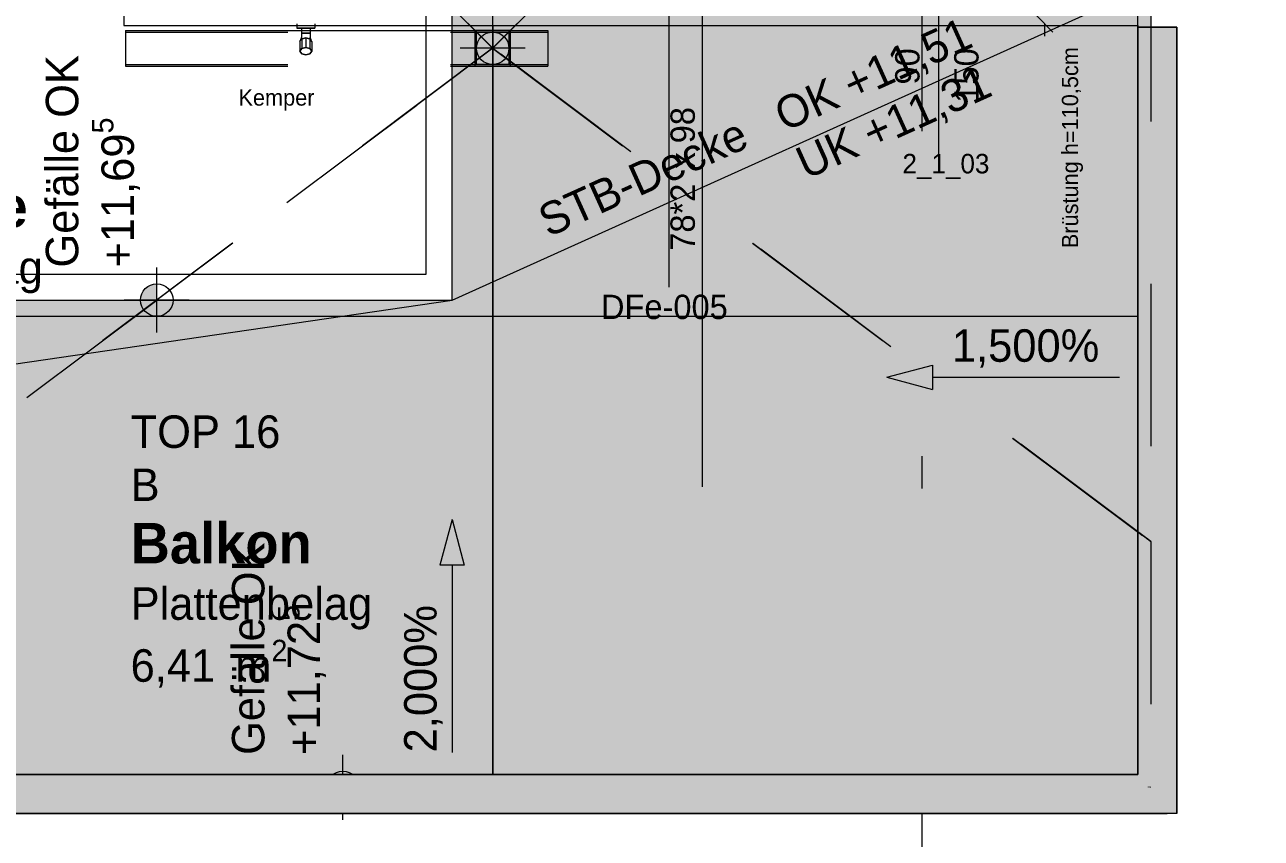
# Model space of a CAD drawing. Header units: metres. Extents: x -3 to 171, y -23 to 41.
# Drawn here: x 12.24 to 16.045, y -17.576 to -15.072 of the extents above; entities that cross this region are included whole.
import ezdxf

# ---------------------------------------------------------------- set-up
doc = ezdxf.new("R2010")
doc.units = ezdxf.units.M
doc.header["$MEASUREMENT"] = 0
doc.set_wipeout_variables(frame=1)
for name, pattern in [('Achse', [0.004, 0.002, -0.001, 0, -0.001]), ('Schnittlinie', [0.006, 0.003, -0.0015, 0, -0.0015]), ('Untersicht', [0.001, 0.0005, -0.0005]), ('Wipeout_Contour', [1, 0, -1])]:
    doc.linetypes.add(name, pattern=pattern)
for name, color, linetype in [('4._1.DG PP STG1_1_000 Achsraster', 7, 'Continuous'), ('4._1.DG PP STG1_1_140 Brüstung', 7, 'Continuous'), ('4._1.DG PP STG1_1_210 Decke', 7, 'Continuous'), ('4._1.DG PP STG1_1_220 Bodenaufbau - Außen_ Gefälle', 7, 'Continuous'), ('4._1.DG PP STG1_1_221 Bodenaufbau - Abdichtung', 7, 'Continuous'), ('4._1.DG PP STG1_1_221 Bodenaufbau - Terrassenbelag', 7, 'Continuous'), ('4._1.DG PP STG1_1_325 Dachfenster', 7, 'Continuous'), ('4._1.DG PP STG1_1_520 Fixeinbauten', 7, 'Continuous'), ('4._1.DG PP STG1_1_611 Entwässerung', 7, 'Continuous'), ('4._1.DG PP STG1_1_810 Raum', 7, 'Continuous'), ('4._1.DG PP STG1_1_815 Raumbegrenzung', 7, 'Continuous'), ('4._1.DG PP STG1_1_851 Marker Schnitt', 7, 'Continuous'), ('4._1.DG PP STG1_1_915 Allgemein Beschriftung.x', 7, 'Continuous'), ('4._1.DG PP STG1_1_950 Polierplan Bemaßung', 7, 'Continuous'), ('4._1.DG PP STG1_1_Neubau_140 Geländer transparent', 7, 'Continuous')]:
    doc.layers.add(name, color=color, linetype=linetype)
doc.styles.add('ERSTELLTER_STIL_2', font='')
doc.styles.add('ERSTELLTER_STIL_6', font='')
doc.styles.get('ERSTELLTER_STIL_2').set_extended_font_data('Eurostile')
doc.styles.get('ERSTELLTER_STIL_6').set_extended_font_data('Eurostile', bold=True)

msp = doc.modelspace()

# ---------------------------------------------------------------- hatches: boundary and pattern name
at = {"layer": '4._1.DG PP STG1_1_210 Decke', "linetype": 'Continuous', "lineweight": 0, "true_color": 0x060c00}
msp.add_hatch(color=98, dxfattribs=at).paths.add_polyline_path([(5.425, -14.95), (3.28, -14.95), (3.28, -17.42), (15.705, -17.42), (15.705, -14.95), (13.555, -14.95), (13.555, -15.92), (5.425, -15.92)])
at = {"layer": '4._1.DG PP STG1_1_950 Polierplan Bemaßung', "linetype": 'Continuous', "lineweight": 13, "true_color": 0x6c6cff}
for points in [[(13.68, -15.145), (13.68, -15.095), (13.6609, -15.0988), (13.6446, -15.1096), (13.6338, -15.1259), (13.63, -15.145)], [(13.68, -15.145), (13.68, -15.195), (13.6991, -15.1912), (13.7154, -15.1804), (13.7262, -15.1641), (13.73, -15.145)], [(12.6463, -15.92), (12.6463, -15.87), (12.6271, -15.8738), (12.6109, -15.8846), (12.6001, -15.9009), (12.5963, -15.92)], [(12.6463, -15.92), (12.6463, -15.97), (12.6654, -15.9662), (12.6816, -15.9554), (12.6925, -15.9391), (12.6963, -15.92)], [(14.893, -16.1575), (15.0329, -16.195), (15.0329, -16.12)], [(13.555, -16.5957), (13.5175, -16.7357), (13.5925, -16.7357)], [(13.219, -17.42), (13.219, -17.37), (13.1999, -17.3738), (13.1836, -17.3846), (13.1728, -17.4009), (13.169, -17.42)], [(13.219, -17.42), (13.219, -17.47), (13.2381, -17.4662), (13.2544, -17.4554), (13.2652, -17.4391), (13.269, -17.42)]]:
    msp.add_hatch(color=171, dxfattribs=at).paths.add_polyline_path(points)

# ---------------------------------------------------------------- linework, layer by layer
at = {"layer": '4._1.DG PP STG1_1_000 Achsraster', "color": 5, "linetype": 'Achse', "lineweight": 0, "ltscale": 1000}
msp.add_line((15, 3), (15, -22.5231), dxfattribs=at)
at = {"layer": '4._1.DG PP STG1_1_210 Decke', "color": 255, "linetype": 'Continuous', "lineweight": 13, "ltscale": 1000, "flags": 128}
msp.add_lwpolyline([(3.625, -0.13), (0.1305, -0.13), (0.1845, -14.87), (5.505, -14.87), (5.505, -15.84), (13.475, -15.84), (13.475, -14.87), (18.8055, -14.87), (18.8546, -0.13), (15.325, -0.13), (15.325, -0.53), (12.525, -0.53), (12.525, -0.13), (6.455, -0.13), (6.455, -0.53), (3.625, -0.53)], close=True, dxfattribs=at)
at = {"layer": '4._1.DG PP STG1_1_210 Decke', "color": 7, "linetype": 'Continuous', "lineweight": 13, "ltscale": 1000, "true_color": 0xf4f4f4, "flags": 128}
msp.add_lwpolyline([(5.425, -14.95), (5.425, -15.92), (13.555, -15.92), (13.555, -14.95), (15.705, -14.95), (15.705, -17.42), (3.28, -17.42), (3.28, -14.95)], close=True, dxfattribs=at)
at = {"layer": '4._1.DG PP STG1_1_220 Bodenaufbau - Außen_ Gefälle', "color": 7, "linetype": 'Continuous', "lineweight": 13, "ltscale": 1000, "true_color": 0xf4f4f4, "flags": 128}
msp.add_lwpolyline([(3.3146, -17.38), (15.665, -17.38), (15.665, -14.87), (3.3146, -14.87)], close=True, dxfattribs=at)
at = {"layer": '4._1.DG PP STG1_1_221 Bodenaufbau - Abdichtung', "color": 171, "linetype": 'Untersicht', "lineweight": 13, "ltscale": 1000, "true_color": 0x6c6cff, "flags": 128}
for points in [[(13.405, -14.87), (13.6798, -15.1448)], [(13.68, -15.145), (13.405, -14.87)], [(13.4052, -14.87), (13.6801, -15.1448)], [(13.6802, -15.1449), (13.4053, -14.87)], [(13.9547, -14.87), (13.6798, -15.1449)], [(13.6799, -15.1448), (13.9548, -14.87)], [(13.955, -14.87), (13.68, -15.145)], [(13.6802, -15.1448), (13.955, -14.87)], [(10.6463, -17.42), (13.68, -15.1447)], [(13.6798, -15.1448), (10.6463, -17.42)], [(13.6801, -15.1448), (10.6466, -17.42)], [(10.6467, -17.42), (13.6802, -15.1449)]]:
    msp.add_lwpolyline(points, dxfattribs=at)
at = {"layer": '4._1.DG PP STG1_1_221 Bodenaufbau - Terrassenbelag', "color": 7, "linetype": 'Continuous', "lineweight": 18, "ltscale": 1000, "flags": 128}
for points in [[(12.545, -15.005), (12.545, -15.075)], [(12.545, -15.075), (13.68, -15.075)], [(13.68, -17.38), (13.68, -15.075)], [(13.68, -15.075), (13.68, -17.38)], [(13.68, -17.38), (9.49, -17.38)]]:
    msp.add_lwpolyline(points, dxfattribs=at)
at = {"layer": '4._1.DG PP STG1_1_325 Dachfenster', "color": 7, "linetype": 'Continuous', "lineweight": 13, "ltscale": 1000}
for p, q in [((14.2231, -15.8803), (14.2231, -13.9497)), ((15.0531, -15.4713), (15.0531, -14.69))]:
    msp.add_line(p, q, dxfattribs=at)
at = {"layer": '4._1.DG PP STG1_1_520 Fixeinbauten', "color": 7, "linetype": 'Continuous', "lineweight": 13, "ltscale": 1000}
for p, q in [((13.077, -15.07), (13.077, -15.083)), ((13.077, -15.083), (13.133, -15.083)), ((13.092, -15.083), (13.092, -15.0986)), ((13.118, -15.0986), (13.092, -15.0986)), ((13.092, -15.0986), (13.092, -15.1161)), ((13.118, -15.083), (13.118, -15.0986)), ((13.118, -15.0986), (13.118, -15.1161)), ((13.133, -15.07), (13.133, -15.083)), ((13.087, -15.1244), (13.092, -15.1168)), ((13.087, -15.1244), (13.087, -15.1542)), ((13.0905, -15.1153), (13.09, -15.1179)), ((13.09, -15.1179), (13.09, -15.1198)), ((13.0914, -15.1128), (13.0905, -15.1153)), ((13.092, -15.1117), (13.0914, -15.1128)), ((13.0934, -15.1161), (13.092, -15.1161)), ((13.092, -15.1168), (13.092, -15.1161)), ((13.092, -15.1168), (13.0923, -15.1164)), ((13.0923, -15.1164), (13.0934, -15.1161)), ((13.0923, -15.1164), (13.0923, -15.1461)), ((13.0923, -15.1461), (13.105, -15.1428)), ((13.0934, -15.1161), (13.105, -15.113)), ((13.105, -15.113), (13.1166, -15.1161)), ((13.105, -15.113), (13.105, -15.1428)), ((13.105, -15.1428), (13.1177, -15.1461)), ((13.1166, -15.1161), (13.1177, -15.1164)), ((13.1166, -15.1161), (13.118, -15.1161)), ((13.1177, -15.1164), (13.1177, -15.1461)), ((13.1186, -15.1128), (13.118, -15.1117)), ((13.118, -15.1168), (13.118, -15.1161)), ((13.118, -15.1161), (13.118, -15.1168)), ((13.123, -15.1244), (13.118, -15.1168)), ((13.1195, -15.1153), (13.1186, -15.1128)), ((13.12, -15.1179), (13.1195, -15.1153)), ((13.12, -15.1198), (13.12, -15.1179)), ((13.123, -15.1244), (13.123, -15.1542)), ((13.087, -15.1542), (13.0923, -15.1461)), ((13.0923, -15.1623), (13.087, -15.1542)), ((13.105, -15.1656), (13.0923, -15.1623)), ((13.1177, -15.1623), (13.105, -15.1656)), ((13.1177, -15.1461), (13.123, -15.1542)), ((13.123, -15.1542), (13.1177, -15.1623))]:
    msp.add_line(p, q, dxfattribs=at)
at = {"layer": '4._1.DG PP STG1_1_520 Fixeinbauten', "color": 7, "linetype": 'Continuous', "lineweight": 13, "ltscale": 1000, "flags": 128}
for points in [[(13.077, -15.07), (13.077, -15.083)], [(13.133, -15.083), (13.1321, -15.083), (13.1305, -15.083), (13.128, -15.083), (13.1249, -15.083), (13.1211, -15.083), (13.1169, -15.083), (13.1123, -15.083), (13.1074, -15.083), (13.105, -15.083), (13.1026, -15.083), (13.0977, -15.083), (13.0931, -15.083), (13.0889, -15.083), (13.0851, -15.083), (13.082, -15.083), (13.0795, -15.083), (13.0779, -15.083), (13.077, -15.083)], [(13.092, -15.083), (13.092, -15.0986)], [(13.092, -15.0986), (13.092, -15.1161)], [(13.092, -15.0986), (13.118, -15.0986)], [(13.118, -15.083), (13.118, -15.0986)], [(13.118, -15.0986), (13.118, -15.1161)], [(13.133, -15.07), (13.133, -15.083)], [(13.087, -15.1244), (13.092, -15.1168), (13.092, -15.1161)], [(13.087, -15.1244), (13.087, -15.1542)], [(13.09, -15.1198), (13.09, -15.1179), (13.0905, -15.1153), (13.0914, -15.1128), (13.092, -15.1117)], [(13.0934, -15.1161), (13.092, -15.1161)], [(13.105, -15.113), (13.0934, -15.1161), (13.0923, -15.1164)], [(13.0923, -15.1164), (13.0923, -15.1461)], [(13.105, -15.1428), (13.0923, -15.1461)], [(13.105, -15.113), (13.105, -15.1428)], [(13.1177, -15.1164), (13.1166, -15.1161), (13.105, -15.113)], [(13.1177, -15.1461), (13.105, -15.1428)], [(13.1166, -15.1161), (13.118, -15.1161)], [(13.1177, -15.1164), (13.1177, -15.1461)], [(13.118, -15.1117), (13.1186, -15.1128), (13.1195, -15.1153), (13.12, -15.1179), (13.12, -15.1198)], [(13.123, -15.1244), (13.118, -15.1168), (13.118, -15.1161)], [(13.123, -15.1244), (13.123, -15.1542)], [(13.0923, -15.1461), (13.087, -15.1542)], [(13.087, -15.1542), (13.0923, -15.1623)], [(13.0923, -15.1623), (13.105, -15.1656)], [(13.105, -15.1656), (13.1177, -15.1623)], [(13.123, -15.1542), (13.1177, -15.1461)], [(13.1177, -15.1623), (13.123, -15.1542)]]:
    msp.add_lwpolyline(points, dxfattribs=at)
at = {"layer": '4._1.DG PP STG1_1_611 Entwässerung', "color": 14, "linetype": 'Achse', "lineweight": 13, "ltscale": 1000, "true_color": 0xa80000}
msp.add_line((12.55, -15.09), (13.85, -15.09), dxfattribs=at)
at = {"layer": '4._1.DG PP STG1_1_611 Entwässerung', "color": 171, "linetype": 'Untersicht', "lineweight": 13, "ltscale": 1000, "true_color": 0x6c6cff, "flags": 128}
for points in [[(12.55, -15.09), (13.85, -15.09)], [(12.55, -15.09), (12.55, -15.095)], [(12.55, -15.095), (12.55, -15.195)], [(12.55, -15.095), (13.85, -15.095)], [(13.85, -15.09), (13.85, -15.095)], [(13.85, -15.095), (13.85, -15.195)], [(12.55, -15.195), (12.55, -15.2)], [(12.55, -15.195), (13.85, -15.195)], [(12.55, -15.2), (13.85, -15.2)], [(13.85, -15.195), (13.85, -15.2)]]:
    msp.add_lwpolyline(points, dxfattribs=at)
at = {"layer": '4._1.DG PP STG1_1_611 Entwässerung', "color": 171, "linetype": 'Continuous', "lineweight": 13, "ltscale": 1000, "true_color": 0x6c6cff, "flags": 128}
for points in [[(13.625, -15.2), (13.735, -15.2), (13.735, -15.09), (13.625, -15.09)], [(13.63, -15.095), (13.73, -15.095), (13.73, -15.195), (13.63, -15.195)]]:
    msp.add_lwpolyline(points, close=True, dxfattribs=at)
at = {"layer": '4._1.DG PP STG1_1_815 Raumbegrenzung', "color": 8, "linetype": 'Continuous', "lineweight": 13, "ltscale": 1000}
for p, q in [((3.2, -15.97), (15.785, -15.97)), ((3.32, -17.38), (15.665, -17.38))]:
    msp.add_line(p, q, dxfattribs=at)
at = {"layer": '4._1.DG PP STG1_1_851 Marker Schnitt', "color": 7, "linetype": 'Schnittlinie', "lineweight": 13, "ltscale": 1000}
msp.add_line((14.325, 4.805), (14.325, -22.5231), dxfattribs=at)
at = {"layer": '4._1.DG PP STG1_1_950 Polierplan Bemaßung', "color": 171, "linetype": 'Continuous', "lineweight": 13, "ltscale": 1000, "true_color": 0x6c6cff}
for p, q in [((13.68, -15.245), (13.68, -15.045)), ((13.78, -15.145), (13.58, -15.145)), ((12.6463, -16.02), (12.6463, -15.82)), ((12.7463, -15.92), (12.5463, -15.92)), ((14.893, -16.1575), (15.0329, -16.12)), ((15.0329, -16.12), (15.0329, -16.195)), ((14.893, -16.1575), (15.0329, -16.195)), ((15.0329, -16.1575), (15.093, -16.1575)), ((15.093, -16.1575), (15.6092, -16.1575)), ((13.555, -16.5957), (13.5175, -16.7357)), ((13.555, -16.5957), (13.5925, -16.7357)), ((13.5925, -16.7357), (13.5175, -16.7357)), ((13.555, -16.7357), (13.555, -16.7957)), ((13.555, -16.7957), (13.555, -17.312)), ((13.219, -17.52), (13.219, -17.32)), ((13.319, -17.42), (13.119, -17.42))]:
    msp.add_line(p, q, dxfattribs=at)
at = {"layer": '4._1.DG PP STG1_1_950 Polierplan Bemaßung', "color": 6, "linetype": 'Continuous', "lineweight": 13, "ltscale": 1000, "true_color": 0xfb02fe}
for p, q in [((15.354, -15.045), (15.404, -15.095)), ((15.379, -15.1075), (15.379, -15.07))]:
    msp.add_line(p, q, dxfattribs=at)
at = {"layer": '4._1.DG PP STG1_1_950 Polierplan Bemaßung', "color": 7, "linetype": 'Continuous', "lineweight": 13, "ltscale": 1000}
msp.add_line((3.28, -17.42), (13.555, -15.92), dxfattribs=at)
at = {"layer": '4._1.DG PP STG1_1_950 Polierplan Bemaßung', "color": 171, "linetype": 'Continuous', "lineweight": 13, "ltscale": 1000, "true_color": 0x6c6cff}
for centre in [(13.68, -15.145), (12.6463, -15.92), (13.219, -17.42)]:
    msp.add_circle(centre, 0.05, dxfattribs=at)

# ---------------------------------------------------------------- texts
at = {"layer": '4._1.DG PP STG1_1_325 Dachfenster', "color": 7, "linetype": 'Continuous', "lineweight": 13, "char_height": 0.075, "rotation": 90, "style": 'ERSTELLTER_STIL_2'}
for s, insert, attachment_point in [('\\A1;{\\pqr;\\pt0;\\fEurostile|b0|i0|c0|p0;\\W1.000000;90}', (14.9945, -15.145), 9), ('\\A1;{\\pqr;\\pt0;\\fEurostile|b0|i0|c0|p0;\\W1.000000;150}', (15.1761, -15.145), 9), ('\\A1;{\\pql;\\pt0;\\fEurostile|b0|i0|c0|p0;\\W1.000000;78*2\\fEurostile|b0|i0|c0|p0;\\W1.000000;\\A1{\\H.66x;\\S^  ;}\\fEurostile|b0|i0|c0|p0;\\W1.000000; x 98\\fEurostile|b0|i0|c0|p0;\\W1.000000;\\A1{\\H.66x;\\S^  ;}}', (14.3239, -15.7681), 7)]:
    msp.add_mtext(s, dxfattribs=dict(at, insert=insert, attachment_point=attachment_point))
at = {"layer": '4._1.DG PP STG1_1_325 Dachfenster', "color": 7, "linetype": 'Continuous', "lineweight": 13, "style": 'ERSTELLTER_STIL_2'}
for s, insert, char_height, attachment_point in [('\\A1;{\\pqr;\\pt0;\\fEurostile|b0|i0|c0|p0;\\W1.000000;2_1_03}', (15.2085, -15.5474), 0.06, 9), ('\\A1;{\\pql;\\pt0;\\fEurostile|b0|i0|c0|p0;\\W1.000000;DFe-005\\fEurostile|b0|i0|c0|p0;\\W1.000000;\\fEurostile|b0|i0|c0|p0;\\W1.000000;\\fEurostile|b0|i0|c0|p0;\\W1.000000;}', (14.0131, -15.9795), 0.075, 7)]:
    msp.add_mtext(s, dxfattribs=dict(at, insert=insert, char_height=char_height, attachment_point=attachment_point))
at = {"layer": '4._1.DG PP STG1_1_810 Raum', "color": 7, "linetype": 'Continuous', "lineweight": 13, "attachment_point": 1}
for s, insert, char_height, style in [('\\A1;{\\pql;\\pt0;\\fEurostile|b1|i0|c0|p0;\\W1.000000;Terrasse}', (11.552, -15.5707), 0.125, 'ERSTELLTER_STIL_6'), ('\\A1;{\\pql;\\pt0;\\fEurostile|b0|i0|c0|p0;\\W1.000000;Plattenbelag}', (11.552, -15.7691), 0.1, 'ERSTELLTER_STIL_2'), ('\\A1;{\\pql;\\pt0;\\fEurostile|b0|i0|c0|p0;\\W1.000000;TOP 16}', (12.5658, -16.2749), 0.1, 'ERSTELLTER_STIL_2'), ('\\A1;{\\pql;\\pt0;\\fEurostile|b0|i0|c0|p0;\\W1.000000;B}', (12.5658, -16.4384), 0.1, 'ERSTELLTER_STIL_2'), ('\\A1;{\\pql;\\pt0;\\fEurostile|b1|i0|c0|p0;\\W1.000000;Balkon}', (12.5658, -16.6056), 0.125, 'ERSTELLTER_STIL_6'), ('\\A1;{\\pql;\\pt0;\\fEurostile|b0|i0|c0|p0;\\W1.000000;Plattenbelag}', (12.5658, -16.804), 0.1, 'ERSTELLTER_STIL_2'), ('\\A1;{\\pql;\\pt0,0.05;\\fEurostile|b0|i0|c0|p0;\\W1.000000;6,41\\fEurostile|b0|i0|c0|p0;\\W1.000000;\\A1{\\H.66x;\\S^  ;}\\fEurostile|b0|i0|c0|p0;\\W1.000000; m\\fEurostile|b0|i0|c0|p0;\\W1.000000;\\A1{\\H.66x;\\S2^  ;}}', (12.5658, -16.9655), 0.1, 'ERSTELLTER_STIL_2')]:
    msp.add_mtext(s, dxfattribs=dict(at, insert=insert, char_height=char_height, style=style))
at = {"layer": '4._1.DG PP STG1_1_915 Allgemein Beschriftung.x', "color": 1, "linetype": 'Continuous', "lineweight": 0, "insert": (15.4314, -15.7603), "char_height": 0.05, "attachment_point": 1, "rotation": 90, "style": 'ERSTELLTER_STIL_2'}
msp.add_mtext('\\A1;{\\pql;\\fEurostile|b0|i0|c0|p0;\\W1.000000;Brüstung h=110,5cm}', dxfattribs=at)
at = {"layer": '4._1.DG PP STG1_1_915 Allgemein Beschriftung.x', "color": 250, "linetype": 'Continuous', "lineweight": 13, "true_color": 0x3f3f3f, "insert": (13.0146, -15.3366), "char_height": 0.05, "attachment_point": 8, "style": 'ERSTELLTER_STIL_2'}
msp.add_mtext('\\A1;{\\pqc;\\fEurostile|b0|i0|c0|p0;\\W1.000000;Kemper}', dxfattribs=at)
at = {"layer": '4._1.DG PP STG1_1_950 Polierplan Bemaßung', "color": 7, "linetype": 'Continuous', "lineweight": 13, "insert": (14.5963, -15.444), "char_height": 0.1, "attachment_point": 4, "rotation": 24.2831, "line_spacing_factor": 0.968161, "style": 'ERSTELLTER_STIL_2'}
msp.add_mtext('\\A1;{\\pql;\\fEurostile|b0|i0|c0|p0;\\W1.000000;OK \\fEurostile|b0|i0|c0|p0;\\W1.000000;+\\fEurostile|b0|i0|c0|p0;\\W1.000000;11,51\\fEurostile|b0|i0|c0|p0;\\W1.000000;\\A1{\\H.66x;\\S^  ;}\\fEurostile|b0|i0|c0|p0;\\W1.000000;\\fEurostile|b0|i0|c0|p0;\\W1.000000;\\P\\pql;\\fEurostile|b0|i0|c0|p0;\\W1.000000;UK \\fEurostile|b0|i0|c0|p0;\\W1.000000;+\\fEurostile|b0|i0|c0|p0;\\W1.000000;11,31\\fEurostile|b0|i0|c0|p0;\\W1.000000;\\A1{\\H.66x;\\S^  ;}\\fEurostile|b0|i0|c0|p0;\\W1.000000;\\fEurostile|b0|i0|c0|p0;\\W1.000000;}', dxfattribs=at)
at = {"layer": '4._1.DG PP STG1_1_950 Polierplan Bemaßung', "color": 171, "linetype": 'Continuous', "lineweight": 13, "true_color": 0x6c6cff, "char_height": 0.1, "width": 0.647754, "attachment_point": 7, "rotation": 90, "style": 'ERSTELLTER_STIL_2'}
for insert in [(12.4063, -15.82), (12.979, -17.32)]:
    msp.add_mtext('\\A1;{\\pql;\\fEurostile|b0|i0|c0|p0;\\W1.000000;Gefälle OK}', dxfattribs=dict(at, insert=insert))
at = {"layer": '4._1.DG PP STG1_1_950 Polierplan Bemaßung', "color": 171, "linetype": 'Continuous', "lineweight": 13, "true_color": 0x6c6cff, "char_height": 0.1, "attachment_point": 7, "rotation": 90, "style": 'ERSTELLTER_STIL_2'}
for s, insert in [('\\A1;{\\pql;\\fEurostile|b0|i0|c0|p0;\\W1.000000;+11,69\\fEurostile|b0|i0|c0|p0;\\W1.000000;\\A1{\\H.66x;\\S5^  ;}}', (12.6052, -15.82)), ('\\A1;{\\pql;\\fEurostile|b0|i0|c0|p0;\\W1.000000;+11,72\\fEurostile|b0|i0|c0|p0;\\W1.000000;\\A1{\\H.66x;\\S5^  ;}}', (13.178, -17.32)), ('\\A1;{\\pql;\\fEurostile|b0|i0|c0|p0;\\W1.000000;2,000\\fEurostile|b0|i0|c0|p0;\\W1.000000;%}', (13.526, -17.312))]:
    msp.add_mtext(s, dxfattribs=dict(at, insert=insert))
at = {"layer": '4._1.DG PP STG1_1_950 Polierplan Bemaßung', "color": 7, "linetype": 'Continuous', "lineweight": 13, "insert": (13.8768, -15.7846), "char_height": 0.1, "attachment_point": 4, "rotation": 24.2831, "style": 'ERSTELLTER_STIL_2'}
msp.add_mtext('\\A1;{\\pql;\\fEurostile|b0|i0|c0|p0;\\W1.000000;\\fEurostile|b0|i0|c0|p0;\\W1.000000;\\fEurostile|b0|i0|c0|p0;\\W1.000000;STB-Decke\\fEurostile|b0|i0|c0|p0;\\W1.000000;\\A1{\\H.66x;\\S^  ;}\\fEurostile|b0|i0|c0|p0;\\W1.000000;\\fEurostile|b0|i0|c0|p0;\\W1.000000;\\P\\pql;\\fEurostile|b0|i0|c0|p0;\\W1.000000;\\fEurostile|b0|i0|c0|p0;\\W1.000000;\\fEurostile|b0|i0|c0|p0;\\W1.000000;\\fEurostile|b0|i0|c0|p0;\\W1.000000;\\A1{\\H.66x;\\S^  ;}\\fEurostile|b0|i0|c0|p0;\\W1.000000;\\fEurostile|b0|i0|c0|p0;\\W1.000000;}', dxfattribs=at)
at = {"layer": '4._1.DG PP STG1_1_950 Polierplan Bemaßung', "color": 171, "linetype": 'Continuous', "lineweight": 13, "true_color": 0x6c6cff, "insert": (15.093, -16.1285), "char_height": 0.1, "attachment_point": 7, "style": 'ERSTELLTER_STIL_2'}
msp.add_mtext('\\A1;{\\pql;\\fEurostile|b0|i0|c0|p0;\\W1.000000;1,500\\fEurostile|b0|i0|c0|p0;\\W1.000000;%}', dxfattribs=at)

# ---------------------------------------------------------------- wipeouts: each hides what was drawn before it
at = {"color": 254, "linetype": 'Wipeout_Contour', "lineweight": 0, "ltscale": 71.367382}
msp.add_wipeout([(15.755, -17.5), (15.785, -17.5), (15.755, -17.47)], dxfattribs=at).dxf.layer = '4._1.DG PP STG1_1_140 Brüstung'

# ---------------------------------------------------------------- next in the draw order: wipeouts: each hides what was drawn before it
at = {"color": 254, "linetype": 'Wipeout_Contour', "lineweight": 0, "ltscale": 70.986168}
msp.add_wipeout([(15.665, -17.41), (15.695, -17.41), (15.665, -17.38)], dxfattribs=at).dxf.layer = '4._1.DG PP STG1_1_140 Brüstung'
at = {"color": 254, "linetype": 'Wipeout_Contour', "lineweight": 0, "ltscale": 71.281492}
msp.add_wipeout([(15.745, -17.47), (15.755, -17.47), (15.745, -17.46)], dxfattribs=at).dxf.layer = '4._1.DG PP STG1_1_140 Brüstung'

# ---------------------------------------------------------------- next in the draw order: wipeouts: each hides what was drawn before it
at = {"color": 254, "linetype": 'Wipeout_Contour', "lineweight": 0, "ltscale": 71.069703}
msp.add_wipeout([(15.695, -17.42), (15.705, -17.42), (15.695, -17.41)], dxfattribs=at).dxf.layer = '4._1.DG PP STG1_1_140 Brüstung'

# ---------------------------------------------------------------- next in the draw order: wipeouts: each hides what was drawn before it
at = {"color": 254, "linetype": 'Wipeout_Contour', "lineweight": 0, "ltscale": 71.177366}
msp.add_wipeout([(15.705, -17.46), (15.745, -17.46), (15.705, -17.42)], dxfattribs=at).dxf.layer = '4._1.DG PP STG1_1_140 Brüstung'

# ---------------------------------------------------------------- next in the draw order: wipeouts: each hides what was drawn before it
at = {"color": 254, "linetype": 'Wipeout_Contour', "lineweight": 0, "ltscale": 69.571679}
msp.add_wipeout([(15.665, -17.38), (15.695, -17.41), (15.695, -17.38)], dxfattribs=at).dxf.layer = '4._1.DG PP STG1_1_140 Brüstung'
at = {"color": 254, "linetype": 'Wipeout_Contour', "lineweight": 0, "ltscale": 69.952884}
msp.add_wipeout([(15.755, -17.47), (15.785, -17.5), (15.785, -17.47)], dxfattribs=at).dxf.layer = '4._1.DG PP STG1_1_140 Brüstung'

# ---------------------------------------------------------------- next in the draw order: linework, layer by layer
at = {"layer": '4._1.DG PP STG1_1_140 Brüstung', "color": 7, "linetype": 'Continuous', "lineweight": 18, "ltscale": 1000, "flags": 128}
msp.add_lwpolyline([(15.785, -17.5), (15.755, -17.5)], dxfattribs=at)

# ---------------------------------------------------------------- next in the draw order: wipeouts: each hides what was drawn before it
at = {"color": 254, "linetype": 'Wipeout_Contour', "lineweight": 0, "ltscale": 90.398872}
msp.add_wipeout([(15.695, -17.38), (15.695, -15.08), (15.665, -15.08), (15.665, -17.38)], dxfattribs=at).dxf.layer = '4._1.DG PP STG1_1_140 Brüstung'
at = {"color": 254, "linetype": 'Wipeout_Contour', "lineweight": 0, "ltscale": 90.784689}
msp.add_wipeout([(15.785, -17.47), (15.785, -15.08), (15.755, -15.08), (15.755, -17.47)], dxfattribs=at).dxf.layer = '4._1.DG PP STG1_1_140 Brüstung'
at = {"color": 254, "linetype": 'Wipeout_Contour', "lineweight": 0, "ltscale": 69.65666}
msp.add_wipeout([(15.695, -17.41), (15.705, -17.42), (15.705, -17.41)], dxfattribs=at).dxf.layer = '4._1.DG PP STG1_1_140 Brüstung'

# ---------------------------------------------------------------- next in the draw order: linework, layer by layer
at = {"layer": '4._1.DG PP STG1_1_140 Brüstung', "color": 7, "linetype": 'Continuous', "lineweight": 18, "ltscale": 1000, "flags": 128}
for points in [[(15.665, -15.08), (15.665, -17.38)], [(15.785, -17.5), (15.785, -15.08)]]:
    msp.add_lwpolyline(points, dxfattribs=at)
at = {"layer": '4._1.DG PP STG1_1_221 Bodenaufbau - Terrassenbelag', "color": 7, "linetype": 'Continuous', "lineweight": 18, "ltscale": 1000, "flags": 128}
for points in [[(13.68, -15.075), (15.6654, -15.075)], [(15.6654, -15.075), (15.6654, -17.38)], [(15.6654, -17.38), (13.68, -17.38)]]:
    msp.add_lwpolyline(points, dxfattribs=at)
at = {"layer": '4._1.DG PP STG1_1_815 Raumbegrenzung', "color": 8, "linetype": 'Continuous', "lineweight": 13, "ltscale": 1000}
msp.add_line((15.665, -17.38), (15.665, -15.027), dxfattribs=at)

# ---------------------------------------------------------------- next in the draw order: wipeouts: each hides what was drawn before it
at = {"color": 254, "linetype": 'Wipeout_Contour', "lineweight": 0, "ltscale": 90.49919}
msp.add_wipeout([(15.705, -17.41), (15.705, -15.08), (15.695, -15.08), (15.695, -17.41)], dxfattribs=at).dxf.layer = '4._1.DG PP STG1_1_140 Brüstung'
at = {"color": 254, "linetype": 'Wipeout_Contour', "lineweight": 0, "ltscale": 69.86844}
msp.add_wipeout([(15.745, -17.46), (15.755, -17.47), (15.755, -17.46)], dxfattribs=at).dxf.layer = '4._1.DG PP STG1_1_140 Brüstung'

# ---------------------------------------------------------------- next in the draw order: wipeouts: each hides what was drawn before it
at = {"color": 254, "linetype": 'Wipeout_Contour', "lineweight": 0, "ltscale": 90.713531}
msp.add_wipeout([(15.755, -17.46), (15.755, -15.08), (15.745, -15.08), (15.745, -17.46)], dxfattribs=at).dxf.layer = '4._1.DG PP STG1_1_140 Brüstung'

# ---------------------------------------------------------------- next in the draw order: wipeouts: each hides what was drawn before it
at = {"color": 254, "linetype": 'Wipeout_Contour', "lineweight": 0, "ltscale": 69.762149}
msp.add_wipeout([(15.705, -17.42), (15.745, -17.46), (15.745, -17.42)], dxfattribs=at).dxf.layer = '4._1.DG PP STG1_1_140 Brüstung'

# ---------------------------------------------------------------- next in the draw order: wipeouts: each hides what was drawn before it
at = {"color": 254, "linetype": 'Wipeout_Contour', "lineweight": 0, "ltscale": 90.584437}
msp.add_wipeout([(15.745, -17.42), (15.745, -15.08), (15.705, -15.08), (15.705, -17.42)], dxfattribs=at).dxf.layer = '4._1.DG PP STG1_1_140 Brüstung'
at = {"color": 254, "linetype": 'Wipeout_Contour', "lineweight": 0, "ltscale": 82.899024}
msp.add_wipeout([(3.23, -17.5), (15.755, -17.5), (15.755, -17.47), (3.23, -17.47)], dxfattribs=at).dxf.layer = '4._1.DG PP STG1_1_140 Brüstung'

# ---------------------------------------------------------------- next in the draw order: linework, layer by layer
at = {"layer": '4._1.DG PP STG1_1_140 Brüstung', "color": 7, "linetype": 'Continuous', "lineweight": 18, "ltscale": 1000, "flags": 128}
for points in [[(15.695, -15.08), (15.665, -15.08)], [(15.705, -15.08), (15.695, -15.08)], [(15.745, -15.08), (15.705, -15.08)], [(15.755, -15.08), (15.745, -15.08)], [(15.785, -15.08), (15.755, -15.08)], [(3.23, -17.5), (15.755, -17.5)]]:
    msp.add_lwpolyline(points, dxfattribs=at)
at = {"layer": '4._1.DG PP STG1_1_221 Bodenaufbau - Abdichtung', "color": 171, "linetype": 'Untersicht', "lineweight": 13, "ltscale": 1000, "true_color": 0x6c6cff, "flags": 128}
for points in [[(15.705, -14.87), (15.705, -16.6634)], [(13.6798, -15.1449), (15.705, -16.6637)], [(15.705, -16.6637), (13.6799, -15.1448)], [(13.68, -15.1447), (15.705, -16.6634)], [(15.705, -16.6634), (13.6802, -15.1448)], [(15.705, -16.6634), (15.705, -17.42)], [(15.705, -17.42), (10.6463, -17.42)]]:
    msp.add_lwpolyline(points, dxfattribs=at)
at = {"layer": '4._1.DG PP STG1_1_950 Polierplan Bemaßung', "color": 7, "linetype": 'Continuous', "lineweight": 13, "ltscale": 1000}
msp.add_line((13.555, -15.92), (15.705, -14.95), dxfattribs=at)

# ---------------------------------------------------------------- next in the draw order: wipeouts: each hides what was drawn before it
at = {"color": 254, "linetype": 'Wipeout_Contour', "lineweight": 0, "ltscale": 82.819971}
msp.add_wipeout([(3.24, -17.47), (15.745, -17.47), (15.745, -17.46), (3.24, -17.46)], dxfattribs=at).dxf.layer = '4._1.DG PP STG1_1_140 Brüstung'

# ---------------------------------------------------------------- next in the draw order: wipeouts: each hides what was drawn before it
at = {"color": 254, "linetype": 'Wipeout_Contour', "lineweight": 0, "ltscale": 82.499965}
msp.add_wipeout([(15.665, -17.38), (3.32, -17.38), (3.32, -17.41), (15.665, -17.41)], dxfattribs=at).dxf.layer = '4._1.DG PP STG1_1_140 Brüstung'

# ---------------------------------------------------------------- next in the draw order: linework, layer by layer
at = {"layer": '4._1.DG PP STG1_1_140 Brüstung', "color": 7, "linetype": 'Continuous', "lineweight": 18, "ltscale": 1000, "flags": 128}
msp.add_lwpolyline([(15.665, -17.38), (3.32, -17.38)], dxfattribs=at)

# ---------------------------------------------------------------- next in the draw order: wipeouts: each hides what was drawn before it
at = {"color": 254, "linetype": 'Wipeout_Contour', "lineweight": 0, "ltscale": 82.598205}
msp.add_wipeout([(15.695, -17.41), (3.29, -17.41), (3.29, -17.42), (15.695, -17.42)], dxfattribs=at).dxf.layer = '4._1.DG PP STG1_1_140 Brüstung'

# ---------------------------------------------------------------- next in the draw order: wipeouts: each hides what was drawn before it
at = {"color": 254, "linetype": 'Wipeout_Contour', "lineweight": 0, "ltscale": 82.694503}
msp.add_wipeout([(15.705, -17.42), (3.28, -17.42), (3.28, -17.46), (15.705, -17.46)], dxfattribs=at).dxf.layer = '4._1.DG PP STG1_1_140 Brüstung'

# ---------------------------------------------------------------- next in the draw order: hatches: boundary and pattern name
at = {"layer": '4._1.DG PP STG1_1_Neubau_140 Geländer transparent', "linetype": 'Continuous', "lineweight": 0, "true_color": 0xffffff}
msp.add_hatch(color=7, dxfattribs=at).paths.add_polyline_path([(15.785, -15.0796), (15.665, -15.0796), (15.665, -17.38), (9.555, -17.38), (9.555, -17.5), (15.785, -17.5)])

# ---------------------------------------------------------------- next in the draw order: linework, layer by layer
at = {"layer": '4._1.DG PP STG1_1_Neubau_140 Geländer transparent', "color": 7, "linetype": 'Continuous', "lineweight": 13, "ltscale": 1000, "flags": 128}
msp.add_lwpolyline([(15.785, -15.0796), (15.785, -17.5), (9.555, -17.5), (9.555, -17.38), (15.665, -17.38), (15.665, -15.0796)], close=True, dxfattribs=at)

doc.saveas('drawing.dxf')
